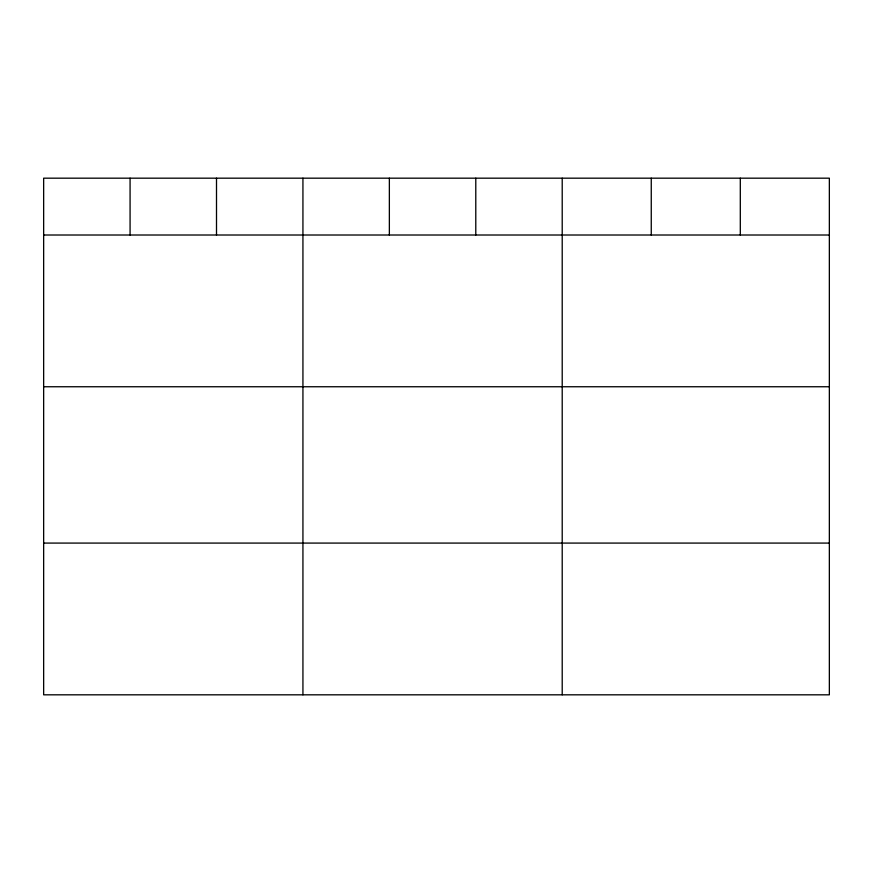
<?xml version="1.0" encoding="UTF-8"?>
<svg xmlns="http://www.w3.org/2000/svg" width="873" height="873" viewBox="0 0 873 873"><rect width="100%" height="100%" fill="white"/><g stroke="black" fill="none" stroke-linecap="round" stroke-linejoin="round"><path stroke-width="1.31" d="M829.35 235.012L829.35 694.821L43.65 694.821L43.65 178.179L829.35 178.179L829.35 235.012L43.65 235.012M43.65 386.75L829.35 386.75M43.65 543.082L829.35 543.082M740.304 178.179L740.304 235.012M651.258 178.179L651.258 235.012M562.212 178.179L562.212 694.821M475.785 178.179L475.785 235.012M389.358 178.179L389.358 235.012M302.931 178.179L302.931 694.821M216.504 178.179L216.504 235.012M130.077 178.179L130.077 235.012"/></g></svg>
